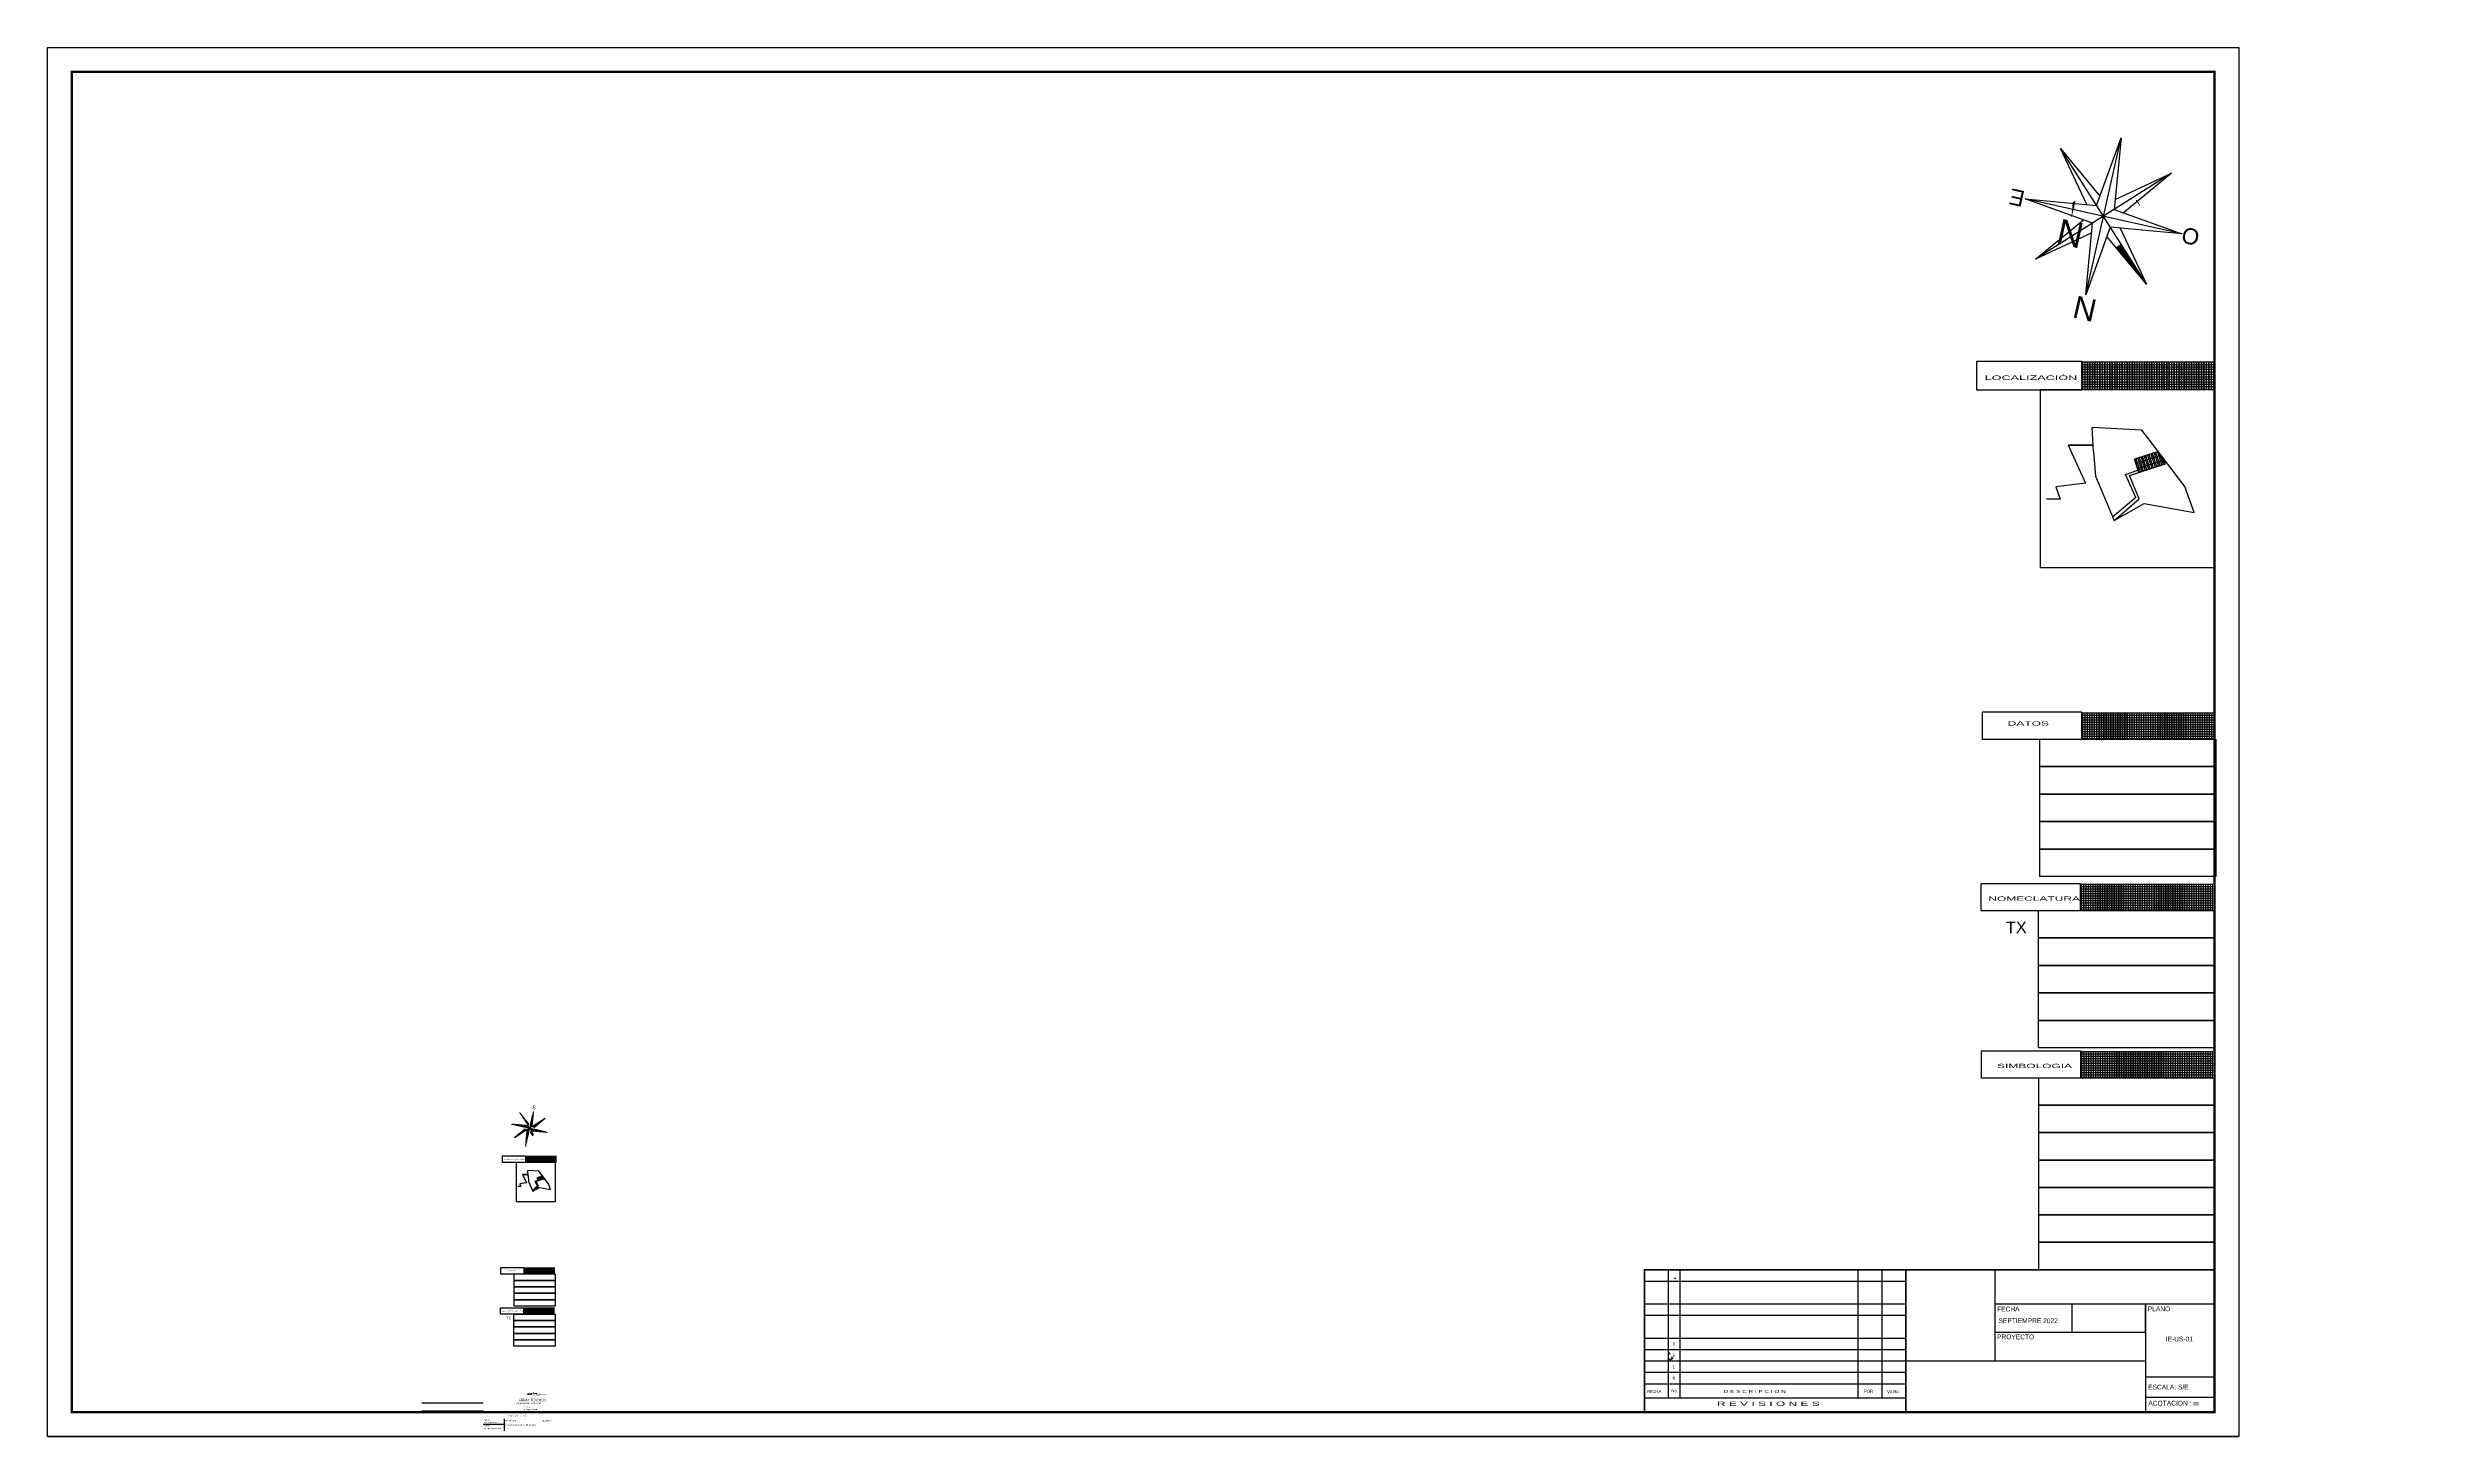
# Paper-space layout 'Presentación1' of a CAD drawing. Header units: millimetres. Extents: x 0 to 976, y 0 to 571.
import ezdxf
from ezdxf.enums import TextEntityAlignment as Align

# ---------------------------------------------------------------- set-up
doc = ezdxf.new("R2010")
doc.units = ezdxf.units.MM
doc.linetypes.add('HIDDEN', pattern=[9.525, 6.35, -3.175])
doc.layers.add('Cuadro', color=7, linetype='Continuous')
doc.layers.add('INSTALACION DE FUERZA', color=7, linetype='Continuous')
doc.styles.get("Standard").update_dxf_attribs({"font": 'arial.ttf'})
doc.styles.add('TEXTO GENERAL', font='swissc.ttf', dxfattribs={"width": 0.9, "height": 1})

# ---------------------------------------------------------------- blocks, each defined once
blk = doc.blocks.new('grupo licon')
at = {"linetype": 'Continuous', "lineweight": 13, "true_color": 0x00bd00}
blk.add_hatch(color=92, dxfattribs=at).paths.add_polyline_path([(1023, 1059), (1012, 1034), (1024, 1034), (1026, 1039), (1019, 1039), (1028, 1059)])
at = {"linetype": 'Continuous', "lineweight": 0, "true_color": 0xc2fffc}
for points in [[(1025, 1033), (1026, 1038), (1025, 1038), (1024, 1034), (1013, 1034), (1013, 1033)], [(1021, 1039), (1029, 1057), (1028, 1057), (1019, 1039)], [(1039, 1052), (1038, 1053), (1030, 1034), (1027, 1034), (1026, 1033), (1031, 1032)], [(1034, 1034), (1035, 1033), (1042, 1032), (1045, 1035), (1046, 1036), (1046, 1036), (1048, 1041), (1046, 1041), (1044, 1036), (1041, 1034)], [(1044, 1049), (1045, 1049), (1046, 1050), (1043, 1050), (1037, 1038), (1041, 1038), (1039, 1038)], [(1056, 1033), (1058, 1034), (1065, 1050), (1064, 1052), (1058, 1036), (1054, 1034), (1047, 1034), (1048, 1032)], [(1059, 1049), (1059, 1050), (1056, 1050), (1051, 1038), (1054, 1038), (1052, 1038), (1057, 1049)], [(1087, 1057), (1086, 1057), (1075, 1034), (1071, 1034), (1070, 1032), (1076, 1032)], [(1075, 1042), (1080, 1056), (1076, 1047), (1077, 1057), (1076, 1057)], [(1088, 1046), (1089, 1045), (1097, 1045), (1100, 1047), (1103, 1055), (1102, 1055), (1099, 1048), (1095, 1046)], [(1096, 1057), (1096, 1058), (1096, 1058), (1098, 1061), (1100, 1061), (1100, 1062), (1097, 1062), (1092, 1050), (1095, 1050), (1093, 1050)], [(1106, 1062), (1105, 1063), (1104, 1060), (1100, 1059), (1105, 1058)], [(1104, 1047), (1102, 1047), (1102, 1046), (1105, 1046), (1109, 1055), (1110, 1055), (1112, 1058), (1111, 1058), (1110, 1056), (1108, 1056)], [(1112, 1046), (1112, 1046), (1113, 1046), (1112, 1046), (1116, 1046), (1121, 1058), (1120, 1058), (1116, 1047), (1112, 1047), (1113, 1047), (1112, 1047), (1112, 1047), (1109, 1047), (1109, 1046)], [(1116, 1058), (1115, 1058), (1111, 1050), (1114, 1050), (1112, 1050)], [(1121, 1046), (1122, 1046), (1126, 1046), (1127, 1047), (1128, 1048), (1128, 1049), (1131, 1056), (1130, 1057), (1126, 1048), (1124, 1047), (1121, 1047), (1121, 1048), (1119, 1043), (1117, 1043), (1117, 1042), (1120, 1042)], [(1125, 1055), (1126, 1055), (1126, 1056), (1126, 1056), (1124, 1056), (1122, 1050), (1122, 1050), (1124, 1050), (1124, 1050), (1123, 1050)], [(1136, 1046), (1138, 1047), (1141, 1055), (1140, 1057), (1136, 1048), (1135, 1047), (1129, 1047), (1130, 1046)], [(1132, 1050), (1132, 1050), (1134, 1050), (1134, 1050), (1133, 1050), (1135, 1055), (1136, 1054), (1137, 1056), (1136, 1056), (1134, 1056), (1134, 1056)]]:
    blk.add_hatch(color=254, dxfattribs=at).paths.add_polyline_path(points)
at = {"linetype": 'Continuous', "lineweight": 0, "true_color": 0x00bd00}
for points in [[(1034, 1054), (1025, 1034), (1030, 1034), (1039, 1054)], [(1095, 1054), (1096, 1058), (1103, 1058), (1099, 1048), (1095, 1046), (1088, 1046), (1087, 1048), (1094, 1063), (1097, 1066), (1104, 1066), (1105, 1063), (1104, 1060), (1099, 1059), (1100, 1062), (1097, 1062), (1092, 1050), (1095, 1050), (1097, 1055)], [(1101, 1047), (1101, 1047), (1106, 1059), (1109, 1059), (1109, 1058), (1109, 1059), (1112, 1059), (1110, 1056), (1108, 1056), (1104, 1047)], [(1108, 1048), (1112, 1059), (1115, 1059), (1111, 1050), (1114, 1050), (1118, 1059), (1121, 1059), (1116, 1047), (1112, 1047), (1113, 1047), (1112, 1047), (1112, 1047), (1108, 1047)]]:
    blk.add_hatch(color=92, dxfattribs=at).paths.add_polyline_path(points)
h = blk.add_hatch(color=92, dxfattribs=at)
h.paths.add_polyline_path([(1037, 1038), (1043, 1050), (1046, 1050), (1044, 1047), (1049, 1047), (1051, 1052), (1050, 1054), (1042, 1054), (1039, 1052), (1032, 1036), (1034, 1034), (1041, 1034), (1044, 1036), (1047, 1043), (1042, 1042), (1041, 1038)])
edge = h.paths.add_edge_path()
edge.add_line((1030, 1034), (1039, 1054))
h = blk.add_hatch(color=92, dxfattribs=at)
h.paths.add_polyline_path([(1047, 1034), (1046, 1036), (1053, 1052), (1056, 1054), (1063, 1054), (1064, 1052), (1058, 1036), (1054, 1034)])
h.paths.add_polyline_path([(1054, 1038), (1051, 1038), (1056, 1050), (1059, 1050)], flags=16)
h.paths.add_polyline_path([(1058, 1034), (1063, 1034), (1070, 1051), (1069, 1034), (1075, 1034), (1086, 1059), (1081, 1059), (1075, 1042), (1076, 1059), (1069, 1059)])
at = {"linetype": 'Continuous', "lineweight": 0, "true_color": 0xef5006}
for points in [[(1161, 1040), (1087, 1038), (1084, 1038), (1160, 1041), (1182, 1057), (1183, 1056)], [(1160, 1038), (1173, 1047), (1158, 1027), (1159, 1026), (1160, 1027), (1161, 1027), (1183, 1043), (1176, 1029), (1177, 1028), (1196, 1041), (1251, 1043), (1251, 1044), (1195, 1045), (1181, 1032), (1180, 1031), (1180, 1031), (1196, 1044), (1250, 1044), (1250, 1044), (1196, 1042), (1178, 1029), (1185, 1045), (1161, 1028), (1161, 1028), (1159, 1027), (1177, 1050), (1161, 1039), (1087, 1038), (1084, 1038), (1084, 1037)], [(1190, 1050), (1189, 1051), (1164, 1031), (1183, 1056), (1183, 1056), (1162, 1029)], [(1251, 1044), (1251, 1043), (1259, 1044), (1259, 1044)]]:
    blk.add_hatch(color=20, dxfattribs=at).paths.add_polyline_path(points)
at = {"linetype": 'Continuous', "lineweight": 0, "true_color": 0x9effcf}
for points in [[(1089, 1033), (1090, 1033), (1090, 1032), (1091, 1032), (1092, 1033), (1091, 1034), (1089, 1034), (1088, 1033), (1087, 1031), (1089, 1030), (1089, 1029), (1088, 1029), (1088, 1030), (1088, 1030), (1087, 1030), (1086, 1028), (1087, 1028), (1089, 1028), (1090, 1029), (1091, 1031), (1089, 1032)], [(1097, 1031), (1097, 1031), (1097, 1028), (1098, 1028), (1101, 1032), (1100, 1032), (1098, 1030), (1099, 1032), (1096, 1032), (1094, 1028), (1095, 1028)], [(1102, 1032), (1101, 1032), (1099, 1028), (1101, 1028)], [(1103, 1034), (1102, 1034), (1101, 1033), (1103, 1033)], [(1106, 1032), (1106, 1032), (1103, 1032), (1102, 1032), (1101, 1029), (1101, 1028), (1104, 1028), (1105, 1029), (1105, 1030), (1105, 1030), (1104, 1030), (1103, 1029), (1103, 1029), (1104, 1031), (1104, 1031), (1104, 1031), (1105, 1031)], [(1108, 1032), (1107, 1032), (1105, 1028), (1106, 1028)], [(1108, 1034), (1107, 1034), (1107, 1033), (1108, 1033)], [(1123, 1034), (1121, 1034), (1119, 1028), (1120, 1028)], [(1130, 1034), (1129, 1034), (1126, 1028), (1128, 1028)], [(1133, 1032), (1133, 1032), (1130, 1032), (1128, 1028), (1128, 1028), (1129, 1028), (1130, 1028), (1131, 1031), (1132, 1031), (1130, 1028), (1130, 1028), (1131, 1028)], [(1139, 1032), (1139, 1032), (1138, 1032), (1137, 1032), (1136, 1029), (1136, 1028), (1139, 1028), (1141, 1032), (1141, 1032), (1140, 1032), (1139, 1032), (1138, 1029), (1137, 1029)], [(1142, 1031), (1143, 1031), (1143, 1031), (1143, 1031), (1144, 1031), (1144, 1032), (1144, 1032), (1142, 1032), (1141, 1032), (1140, 1030), (1142, 1030), (1142, 1029), (1142, 1029), (1141, 1029), (1141, 1030), (1140, 1029), (1140, 1029), (1140, 1028), (1142, 1028), (1144, 1030), (1142, 1031)], [(1147, 1032), (1146, 1032), (1147, 1033), (1146, 1033), (1145, 1032), (1145, 1032), (1144, 1031), (1145, 1031), (1144, 1028), (1144, 1028), (1145, 1028), (1146, 1029), (1145, 1029), (1146, 1031), (1147, 1031)], [(1151, 1032), (1147, 1032), (1145, 1028), (1147, 1028), (1148, 1031), (1149, 1031), (1148, 1028), (1149, 1028)], [(1152, 1034), (1150, 1034), (1150, 1033), (1151, 1033)]]:
    blk.add_hatch(color=111, dxfattribs=at).paths.add_polyline_path(points)
at = {"linetype": 'Continuous', "lineweight": 0, "true_color": 0xffff00}
blk.add_hatch(color=2, dxfattribs=at).paths.add_polyline_path([(1196, 1042), (1250, 1044), (1250, 1044), (1196, 1044), (1180, 1031), (1180, 1031), (1181, 1032), (1190, 1050), (1162, 1029), (1183, 1056), (1161, 1040), (1087, 1038), (1161, 1039), (1177, 1050), (1159, 1027), (1161, 1028), (1161, 1028), (1185, 1045), (1178, 1029)])
at = {"linetype": 'Continuous', "lineweight": 0, "true_color": 0x9effcf}
h = blk.add_hatch(color=111, dxfattribs=at)
h.paths.add_polyline_path([(1090, 1028), (1091, 1028), (1093, 1028), (1094, 1029), (1094, 1030), (1092, 1029), (1092, 1029), (1092, 1029), (1092, 1030), (1094, 1030), (1095, 1032), (1095, 1032), (1092, 1032), (1091, 1032)])
h.paths.add_polyline_path([(1092, 1031), (1093, 1031), (1093, 1031), (1093, 1031)], flags=16)
h = blk.add_hatch(color=111, dxfattribs=at)
h.paths.add_polyline_path([(1111, 1032), (1111, 1032), (1109, 1032), (1108, 1032), (1107, 1029), (1107, 1028), (1109, 1028), (1110, 1028)])
h.paths.add_polyline_path([(1110, 1031), (1109, 1029), (1108, 1029), (1109, 1031)], flags=16)
h = blk.add_hatch(color=111, dxfattribs=at)
h.paths.add_polyline_path([(1118, 1032), (1117, 1032), (1115, 1032), (1114, 1032), (1114, 1031), (1115, 1031), (1115, 1031), (1115, 1031), (1116, 1031), (1116, 1031), (1116, 1031), (1114, 1031), (1113, 1030), (1113, 1029), (1113, 1028), (1116, 1028)])
h.paths.add_polyline_path([(1115, 1030), (1115, 1030), (1115, 1029), (1114, 1029), (1114, 1029), (1114, 1030)], flags=16)
at = {"linetype": 'Continuous', "lineweight": 0, "true_color": 0x00bd00}
h = blk.add_hatch(color=92, dxfattribs=at)
h.paths.add_polyline_path([(1122, 1050), (1122, 1050), (1124, 1056), (1126, 1056), (1126, 1056), (1124, 1050), (1124, 1050)], flags=16)
h.paths.add_polyline_path([(1119, 1043), (1121, 1048), (1121, 1047), (1124, 1047), (1126, 1048), (1130, 1057), (1129, 1059), (1126, 1059), (1126, 1058), (1125, 1059), (1122, 1059), (1115, 1043)])
at = {"linetype": 'Continuous', "lineweight": 0, "true_color": 0x9effcf}
h = blk.add_hatch(color=111, dxfattribs=at)
h.paths.add_polyline_path([(1125, 1032), (1123, 1032), (1122, 1032), (1122, 1031), (1123, 1031), (1123, 1031), (1123, 1031), (1124, 1031), (1124, 1031), (1123, 1031), (1122, 1031), (1121, 1030), (1120, 1029), (1121, 1028), (1124, 1028), (1125, 1032)])
h.paths.add_polyline_path([(1123, 1030), (1123, 1030), (1123, 1029), (1122, 1029), (1122, 1029), (1122, 1030)], flags=16)
at = {"linetype": 'Continuous', "lineweight": 0, "true_color": 0x00bd00}
h = blk.add_hatch(color=92, dxfattribs=at)
h.paths.add_polyline_path([(1134, 1050), (1134, 1050), (1137, 1056), (1136, 1056), (1134, 1056), (1134, 1056), (1132, 1050), (1132, 1050)], flags=16)
h.paths.add_polyline_path([(1129, 1047), (1135, 1047), (1136, 1048), (1141, 1057), (1140, 1059), (1134, 1058), (1132, 1057), (1128, 1049)])
at = {"linetype": 'Continuous', "lineweight": 0, "true_color": 0x9effcf}
h = blk.add_hatch(color=111, dxfattribs=at)
h.paths.add_polyline_path([(1138, 1034), (1137, 1034), (1136, 1032), (1134, 1032), (1134, 1032), (1132, 1029), (1132, 1028), (1134, 1028), (1134, 1028), (1134, 1028), (1134, 1028), (1135, 1028)])
h.paths.add_polyline_path([(1135, 1031), (1134, 1029), (1134, 1029), (1134, 1029), (1135, 1031)], flags=16)
h = blk.add_hatch(color=111, dxfattribs=at)
h.paths.add_polyline_path([(1154, 1032), (1154, 1032), (1152, 1032), (1151, 1032), (1151, 1031), (1152, 1031), (1152, 1031), (1152, 1031), (1153, 1031), (1153, 1031), (1153, 1031), (1151, 1031), (1150, 1030), (1150, 1029), (1150, 1028), (1153, 1028)])
h.paths.add_polyline_path([(1152, 1030), (1152, 1029), (1151, 1029), (1151, 1029), (1151, 1030), (1152, 1030)], flags=16)
at = {"linetype": 'Continuous', "lineweight": 0}
for p, q in [((1128, 1049), (1132, 1057)), ((1141, 1057), (1136, 1048))]:
    blk.add_line(p, q, dxfattribs=at)

psp = doc.layouts.new('Presentación1')

# ---------------------------------------------------------------- hatches: boundary and pattern name
at = {"layer": 'INSTALACION DE FUERZA', "linetype": 'HIDDEN', "ltscale": 0.25, "transparency": 33554684}
h = psp.add_hatch(dxfattribs=at)
h.set_pattern_fill('TRANS', scale=4.068851)
h.set_pattern_definition([(0, (-48.4051, 250.3771), (0, 1.0172128), []), (0, (-48.4051, 250.8857), (0, 1.0172128), [0.5086064, -0.5086064])])
h.paths.add_polyline_path([(890, 430.02), (890, 441.95), (835.36, 441.95), (835.36, 430.02)])
h = psp.add_hatch(dxfattribs=at)
h.set_pattern_fill('TRANS', scale=3.854963)
h.set_pattern_definition([(0, (-1.8647, 116.2579), (0, 0.9637407), []), (0, (-1.8647, 116.7397), (0, 0.9637407), [0.4818703, -0.4818703])])
h.paths.add_polyline_path([(889.9, 286.46), (889.9, 297.76), (835.44, 297.76), (835.44, 286.46)])
h = psp.add_hatch(dxfattribs=at)
h.set_pattern_fill('TRANS', scale=3.854963)
h.set_pattern_definition([(0, (-2.4084, 45.8164), (0, 0.9637407), []), (0, (-2.4084, 46.2982), (0, 0.9637407), [0.4818703, -0.4818703])])
h.paths.add_polyline_path([(889.36, 216.01), (889.36, 227.32), (834.9, 227.32), (834.9, 216.01)])
h = psp.add_hatch(dxfattribs=at)
h.set_pattern_fill('TRANS', scale=3.846374)
h.set_pattern_definition([(0, (-0.4202, -22.5425), (0, 0.9615936), []), (0, (-0.4202, -22.0617), (0, 0.9615936), [0.4807968, -0.4807968])])
h.paths.add_polyline_path([(889.36, 147.28), (889.36, 158.55), (835.02, 158.55), (835.02, 147.28)])
h = psp.add_hatch(dxfattribs=at)
h.set_pattern_fill('TRANS', scale=0.901756)
h.set_pattern_definition([(0, (0.4649, 72.84782), (0, 0.22543891), []), (0, (0.4649, 72.96054), (0, 0.22543891), [0.11271946, -0.11271946])])
h.paths.add_polyline_path([(209.07, 112.66), (209.07, 115.3), (196.33, 115.3), (196.33, 112.66)])
h = psp.add_hatch(dxfattribs=at)
h.set_pattern_fill('TRANS', scale=0.901756)
h.set_pattern_definition([(0, (-0.19894, 26.9283), (0, 0.22543891), []), (0, (-0.19894, 27.04102), (0, 0.22543891), [0.11271946, -0.11271946])])
h.paths.add_polyline_path([(208.4, 66.74), (208.4, 69.38), (195.66, 69.38), (195.66, 66.74)])
h = psp.add_hatch(dxfattribs=at)
h.set_pattern_fill('TRANS', scale=0.901756)
h.set_pattern_definition([(0, (-0.3261, 10.45057), (0, 0.22543891), []), (0, (-0.3261, 10.56329), (0, 0.22543891), [0.11271946, -0.11271946])])
h.paths.add_polyline_path([(208.28, 50.26), (208.28, 52.91), (195.54, 52.91), (195.54, 50.26)])

# ---------------------------------------------------------------- linework, layer by layer
for p, q in [((862.09, 473.55), (826.75, 529.35)), ((837.56, 506.28), (826.75, 529.35)), ((826.75, 529.35), (842.98, 509.71)), ((837.19, 469.23), (851.65, 533.67)), ((841.6, 505.89), (851.65, 533.67)), ((851.65, 533.67), (848.86, 504.27)), ((872.31, 519.12), (816.52, 483.78)), ((849.24, 508.31), (872.31, 519.12)), ((872.31, 519.12), (852.68, 502.89)), ((876.64, 494.22), (812.2, 508.68)), ((812.2, 508.68), (841.6, 505.89)), ((839.97, 498.64), (812.2, 508.68)), ((858.07, 508), (857.79, 507.82)), ((858.27, 507.68), (858.03, 507.53)), ((816.52, 483.78), (836.16, 500.02)), ((831.38, 501.34), (831.32, 501.3)), ((831.5, 501.86), (831.37, 501.78)), ((831.61, 502.38), (831.41, 502.25)), ((831.73, 502.9), (831.46, 502.72)), ((831.85, 503.42), (831.5, 503.2)), ((831.96, 503.94), (831.55, 503.67)), ((832.08, 504.46), (831.59, 504.15)), ((832.2, 504.98), (831.64, 504.62)), ((832.31, 505.49), (831.68, 505.09)), ((832.43, 506.01), (831.73, 505.57)), ((832.55, 506.53), (831.77, 506.04)), ((832.66, 507.05), (831.82, 506.52)), ((832.78, 507.57), (831.86, 506.99)), ((837.19, 469.23), (839.97, 498.64)), ((848.86, 504.27), (876.64, 494.22)), ((858.47, 507.36), (858.28, 507.24)), ((858.68, 507.04), (858.52, 506.94)), ((858.88, 506.72), (858.76, 506.65)), ((859.08, 506.41), (859, 506.36)), ((859.28, 506.09), (859.24, 506.07)), ((839.59, 494.6), (816.52, 483.78)), ((847.23, 497.01), (837.19, 469.23)), ((862.09, 473.55), (845.85, 493.19)), ((876.64, 494.22), (847.23, 497.01)), ((851.78, 489.83), (849.71, 488.52)), ((851.96, 489.54), (849.93, 488.26)), ((852.14, 489.26), (850.14, 488)), ((852.31, 488.98), (850.36, 487.74)), ((852.49, 488.7), (850.57, 487.48)), ((852.67, 488.42), (850.78, 487.23)), ((852.85, 488.14), (851, 486.97)), ((851.27, 496.62), (862.09, 473.55)), ((853.03, 487.86), (851.21, 486.71)), ((853.2, 487.58), (851.42, 486.45)), ((853.38, 487.3), (851.64, 486.19)), ((853.56, 487.02), (851.85, 485.93)), ((853.74, 486.73), (852.07, 485.67)), ((853.92, 486.45), (852.28, 485.42)), ((854.09, 486.17), (852.49, 485.16)), ((854.27, 485.89), (852.71, 484.9)), ((854.45, 485.61), (852.92, 484.64)), ((854.63, 485.33), (853.13, 484.38)), ((854.81, 485.05), (853.35, 484.12)), ((854.98, 484.77), (853.56, 483.87)), ((855.16, 484.49), (853.77, 483.61)), ((855.34, 484.2), (853.99, 483.35)), ((855.52, 483.92), (854.2, 483.09)), ((855.7, 483.64), (854.42, 482.83)), ((855.87, 483.36), (854.63, 482.57)), ((856.05, 483.08), (854.84, 482.31)), ((856.23, 482.8), (855.06, 482.06)), ((856.41, 482.52), (855.27, 481.8)), ((856.59, 482.24), (855.48, 481.54)), ((856.76, 481.96), (855.7, 481.28)), ((856.94, 481.68), (855.91, 481.02)), ((857.12, 481.39), (856.13, 480.76)), ((857.3, 481.11), (856.34, 480.51)), ((857.48, 480.83), (856.55, 480.25)), ((857.65, 480.55), (856.77, 479.99)), ((857.83, 480.27), (856.98, 479.73)), ((858.01, 479.99), (857.19, 479.47)), ((858.19, 479.71), (857.41, 479.21)), ((858.37, 479.43), (857.62, 478.95)), ((858.54, 479.15), (857.84, 478.7)), ((858.72, 478.86), (858.05, 478.44)), ((858.9, 478.58), (858.26, 478.18)), ((859.08, 478.3), (858.48, 477.92)), ((859.26, 478.02), (858.69, 477.66)), ((859.44, 477.74), (858.9, 477.4)), ((859.61, 477.46), (859.12, 477.15)), ((859.79, 477.18), (859.33, 476.89)), ((859.97, 476.9), (859.54, 476.63)), ((860.15, 476.62), (859.76, 476.37)), ((860.33, 476.34), (859.97, 476.11)), ((860.5, 476.05), (860.19, 475.85)), ((860.68, 475.77), (860.4, 475.59)), ((860.86, 475.49), (860.61, 475.34)), ((861.04, 475.21), (860.83, 475.08)), ((861.22, 474.93), (861.04, 474.82)), ((861.39, 474.65), (861.25, 474.56)), ((861.57, 474.37), (861.47, 474.3)), ((861.75, 474.09), (861.68, 474.04)), ((861.93, 473.81), (861.9, 473.79)), ((190.48, 128.31), (190.47, 128.3)), ((190.61, 128.3), (190.58, 128.28)), ((190.74, 128.28), (190.69, 128.25)), ((190.86, 128.27), (190.8, 128.23)), ((190.99, 128.26), (190.9, 128.21)), ((191.12, 128.25), (191.01, 128.18)), ((191.24, 128.24), (191.12, 128.16)), ((191.37, 128.22), (191.23, 128.13)), ((191.5, 128.21), (191.33, 128.11)), ((191.62, 128.2), (191.44, 128.08)), ((191.75, 128.19), (191.55, 128.06)), ((191.88, 128.18), (191.66, 128.04)), ((192, 128.16), (191.76, 128.01)), ((192.13, 128.15), (191.87, 127.99)), ((192.26, 128.14), (191.98, 127.96)), ((192.38, 128.13), (192.09, 127.94)), ((192.51, 128.12), (192.19, 127.92)), ((192.64, 128.1), (192.3, 127.89)), ((192.77, 128.09), (192.41, 127.87)), ((192.89, 128.08), (192.52, 127.84)), ((193.02, 128.07), (192.63, 127.82)), ((193.15, 128.06), (192.73, 127.79)), ((193.27, 128.04), (192.84, 127.77)), ((193.4, 128.03), (192.95, 127.75)), ((193.53, 128.02), (193.06, 127.72)), ((193.65, 128.01), (193.16, 127.7)), ((193.78, 128), (193.27, 127.67)), ((193.91, 127.98), (193.38, 127.65)), ((194.03, 127.97), (193.49, 127.63)), ((194.16, 127.96), (193.59, 127.6)), ((194.29, 127.95), (193.7, 127.58)), ((194.41, 127.94), (193.81, 127.55)), ((193.86, 133.12), (193.85, 133.12)), ((193.91, 133.06), (193.89, 133.05)), ((194.54, 127.92), (193.92, 127.53)), ((193.96, 133), (193.93, 132.99)), ((194.01, 132.94), (193.98, 132.92)), ((194.06, 132.88), (194.02, 132.86)), ((194.67, 127.91), (194.02, 127.5)), ((194.11, 132.82), (194.06, 132.79)), ((194.16, 132.76), (194.1, 132.72)), ((194.79, 127.9), (194.13, 127.48)), ((194.21, 132.7), (194.14, 132.66)), ((194.26, 132.64), (194.18, 132.59)), ((194.31, 132.58), (194.23, 132.53)), ((194.92, 127.89), (194.24, 127.46)), ((194.36, 132.52), (194.27, 132.46)), ((194.41, 132.46), (194.31, 132.39)), ((194.46, 132.4), (194.35, 132.33)), ((195.05, 127.88), (194.35, 127.43)), ((194.51, 132.33), (194.39, 132.26)), ((194.56, 132.27), (194.44, 132.2)), ((195.17, 127.86), (194.45, 127.41)), ((194.61, 132.21), (194.48, 132.13)), ((194.66, 132.15), (194.52, 132.06)), ((194.71, 132.09), (194.56, 132)), ((195.3, 127.85), (194.56, 127.38)), ((194.76, 132.03), (194.6, 131.93)), ((194.81, 131.97), (194.64, 131.87)), ((195.43, 127.84), (194.67, 127.36)), ((194.86, 131.91), (194.69, 131.8)), ((194.91, 131.85), (194.73, 131.74)), ((194.96, 131.79), (194.77, 131.67)), ((195.55, 127.83), (194.78, 127.34)), ((195.01, 131.73), (194.81, 131.6)), ((195.06, 131.67), (194.85, 131.54)), ((195.11, 131.61), (194.89, 131.47)), ((195.68, 127.82), (194.89, 127.31)), ((195.16, 131.55), (194.94, 131.41)), ((195.21, 131.49), (194.98, 131.34)), ((195.81, 127.8), (194.99, 127.29)), ((195.26, 131.43), (195.02, 131.27)), ((195.31, 131.37), (195.06, 131.21)), ((195.36, 131.3), (195.1, 131.14)), ((195.93, 127.79), (195.1, 127.26)), ((195.41, 131.24), (195.14, 131.08)), ((195.46, 131.18), (195.19, 131.01)), ((196.06, 127.78), (195.21, 127.24)), ((195.51, 131.12), (195.23, 130.94)), ((195.56, 131.06), (195.27, 130.88)), ((195.61, 131), (195.31, 130.81)), ((196.19, 127.77), (195.32, 127.21)), ((195.66, 130.94), (195.35, 130.75)), ((195.71, 130.88), (195.4, 130.68)), ((196.32, 127.76), (195.42, 127.19)), ((195.76, 130.82), (195.44, 130.62)), ((195.81, 130.76), (195.48, 130.55)), ((195.86, 130.7), (195.52, 130.48)), ((196.44, 127.74), (195.53, 127.17)), ((195.91, 130.64), (195.56, 130.42)), ((195.96, 130.58), (195.6, 130.35)), ((196.57, 127.73), (195.64, 127.14)), ((196.01, 130.52), (195.65, 130.29)), ((196.06, 130.46), (195.69, 130.22)), ((196.11, 130.4), (195.73, 130.15)), ((196.7, 127.72), (195.75, 127.12)), ((196.16, 130.33), (195.77, 130.09)), ((196.21, 130.27), (195.81, 130.02)), ((196.26, 130.21), (195.85, 129.96)), ((196.82, 127.71), (195.85, 127.09)), ((196.31, 130.15), (195.9, 129.89)), ((196.36, 130.09), (195.94, 129.82)), ((196.95, 127.7), (195.96, 127.07)), ((196.41, 130.03), (195.98, 129.76)), ((196.46, 129.97), (196.02, 129.69)), ((196.51, 129.91), (196.06, 129.63)), ((197.08, 127.68), (196.07, 127.05)), ((196.56, 129.85), (196.1, 129.56)), ((196.61, 129.79), (196.15, 129.49)), ((197.2, 127.67), (196.18, 127.02)), ((196.66, 129.73), (196.19, 129.43)), ((196.71, 129.67), (196.23, 129.36)), ((196.76, 129.61), (196.27, 129.3)), ((197.31, 127.65), (196.28, 127)), ((196.81, 129.55), (196.31, 129.23)), ((196.86, 129.49), (196.36, 129.17)), ((197.36, 127.58), (196.39, 126.97)), ((196.91, 129.43), (196.4, 129.1)), ((196.96, 129.37), (196.44, 129.03)), ((197.01, 129.3), (196.48, 128.97)), ((197.4, 127.52), (196.5, 126.95)), ((197.06, 129.24), (196.52, 128.9)), ((197.11, 129.18), (196.56, 128.84)), ((197.16, 129.12), (196.61, 128.77)), ((197.44, 127.45), (196.61, 126.92)), ((197.21, 129.06), (196.65, 128.7)), ((197.26, 129), (196.69, 128.64)), ((197.48, 127.39), (196.72, 126.9)), ((197.31, 128.94), (196.73, 128.57)), ((197.36, 128.88), (196.77, 128.51)), ((197.41, 128.82), (196.81, 128.44)), ((197.52, 127.32), (196.82, 126.88)), ((197.46, 128.76), (196.86, 128.37)), ((197.51, 128.7), (196.9, 128.31)), ((197.57, 127.25), (196.93, 126.85)), ((197.56, 128.64), (196.94, 128.24)), ((197.61, 128.58), (196.98, 128.18)), ((197.6, 128.48), (197.02, 128.11)), ((197.61, 127.19), (197.04, 126.83)), ((197.56, 128.36), (197.06, 128.05)), ((197.52, 128.24), (197.11, 127.98)), ((197.47, 128.12), (197.15, 127.91)), ((197.65, 127.12), (197.15, 126.8)), ((197.43, 128), (197.19, 127.85)), ((197.39, 127.88), (197.23, 127.78)), ((197.69, 127.06), (197.25, 126.78)), ((197.34, 127.76), (197.27, 127.72)), ((197.73, 126.99), (197.36, 126.76)), ((197.77, 126.93), (197.47, 126.73)), ((199.02, 127.34), (197.98, 126.69)), ((199.02, 127.44), (198.01, 126.8)), ((199.03, 127.54), (198.03, 126.9)), ((199.04, 127.64), (198.06, 127.01)), ((199.05, 127.73), (198.08, 127.12)), ((199.06, 127.83), (198.1, 127.23)), ((199.07, 127.93), (198.13, 127.33)), ((199.08, 128.03), (198.15, 127.44)), ((199.09, 128.13), (198.18, 127.55)), ((199.1, 128.23), (198.2, 127.66)), ((199.11, 128.32), (198.22, 127.76)), ((199.12, 128.42), (198.25, 127.87)), ((199.13, 128.52), (198.27, 127.98)), ((199.14, 128.62), (198.3, 128.09)), ((199.15, 128.72), (198.32, 128.2)), ((199.16, 128.82), (198.35, 128.3)), ((199.16, 128.91), (198.37, 128.41)), ((199.17, 129.01), (198.39, 128.52)), ((199.18, 129.11), (198.42, 128.63)), ((199.19, 129.21), (198.44, 128.73)), ((199.2, 129.31), (198.47, 128.84)), ((199.21, 129.4), (198.49, 128.95)), ((199.22, 129.5), (198.51, 129.06)), ((199.23, 129.6), (198.54, 129.16)), ((199.24, 129.7), (198.56, 129.27)), ((199.25, 129.8), (198.59, 129.38)), ((199.26, 129.9), (198.61, 129.49)), ((199.27, 129.99), (198.64, 129.59)), ((199.28, 130.09), (198.66, 129.7)), ((199.29, 130.19), (198.68, 129.81)), ((199.29, 130.29), (198.71, 129.92)), ((199.3, 130.39), (198.73, 130.02)), ((199.31, 130.49), (198.76, 130.13)), ((199.32, 130.58), (198.78, 130.24)), ((199.33, 130.68), (198.8, 130.35)), ((199.34, 130.78), (198.83, 130.46)), ((199.35, 130.88), (198.85, 130.56)), ((199.36, 130.98), (198.88, 130.67)), ((199.37, 131.07), (198.9, 130.78)), ((199.38, 131.17), (198.93, 130.89)), ((199.39, 131.27), (198.95, 130.99)), ((199.4, 131.37), (198.97, 131.1)), ((199.41, 131.47), (199, 131.21)), ((199.42, 131.57), (199.02, 131.32)), ((204.34, 130.62), (199.04, 127.27)), ((199.43, 131.66), (199.05, 131.42)), ((199.43, 131.76), (199.07, 131.53)), ((199.44, 131.86), (199.09, 131.64)), ((199.45, 131.96), (199.12, 131.75)), ((199.46, 132.06), (199.14, 131.85)), ((203.86, 130.22), (199.14, 127.23)), ((199.47, 132.16), (199.17, 131.96)), ((199.48, 132.25), (199.19, 132.07)), ((199.49, 132.35), (199.22, 132.18)), ((203.38, 129.83), (199.23, 127.2)), ((199.5, 132.45), (199.24, 132.28)), ((199.51, 132.55), (199.26, 132.39)), ((199.52, 132.65), (199.29, 132.5)), ((199.53, 132.74), (199.31, 132.61)), ((202.9, 129.44), (199.32, 127.17)), ((199.54, 132.84), (199.34, 132.72)), ((199.55, 132.94), (199.36, 132.82)), ((199.56, 133.04), (199.38, 132.93)), ((199.56, 133.14), (199.41, 133.04)), ((202.43, 129.04), (199.41, 127.13)), ((199.57, 133.24), (199.43, 133.15)), ((199.58, 133.33), (199.46, 133.25)), ((201.95, 128.65), (199.51, 127.1)), ((201.47, 128.25), (199.6, 127.07)), ((200.99, 127.86), (199.69, 127.03)), ((200.52, 127.46), (199.79, 127)), ((200.04, 127.07), (199.88, 126.97)), ((196.87, 125.98), (191.73, 122.73)), ((196.77, 126.01), (192.21, 123.12)), ((196.68, 126.05), (192.69, 123.52)), ((196.59, 126.08), (193.16, 123.91)), ((196.5, 126.12), (193.64, 124.31)), ((196.4, 126.15), (194.12, 124.7)), ((196.31, 126.18), (194.6, 125.1)), ((196.22, 126.22), (195.07, 125.49)), ((196.12, 126.25), (195.55, 125.89)), ((196.03, 126.28), (196.03, 126.28)), ((196.29, 119.15), (196.28, 119.15)), ((196.32, 119.26), (196.29, 119.24)), ((196.34, 119.37), (196.3, 119.34)), ((196.36, 119.48), (196.31, 119.44)), ((196.39, 119.58), (196.32, 119.54)), ((196.41, 119.69), (196.33, 119.64)), ((196.44, 119.8), (196.34, 119.74)), ((196.49, 120.02), (196.35, 119.93)), ((196.46, 119.91), (196.35, 119.83)), ((196.51, 120.12), (196.36, 120.03)), ((196.53, 120.23), (196.37, 120.13)), ((196.56, 120.34), (196.38, 120.23)), ((196.58, 120.45), (196.39, 120.33)), ((196.61, 120.55), (196.4, 120.42)), ((196.63, 120.66), (196.41, 120.52)), ((196.65, 120.77), (196.42, 120.62)), ((196.68, 120.88), (196.43, 120.72)), ((196.7, 120.98), (196.44, 120.82)), ((196.73, 121.09), (196.45, 120.91)), ((196.75, 121.2), (196.46, 121.01)), ((196.78, 121.31), (196.47, 121.11)), ((196.82, 121.52), (196.48, 121.31)), ((196.8, 121.41), (196.48, 121.21)), ((196.85, 121.63), (196.49, 121.41)), ((196.87, 121.74), (196.5, 121.5)), ((196.9, 121.85), (196.51, 121.6)), ((196.92, 121.95), (196.52, 121.7)), ((196.94, 122.06), (196.53, 121.8)), ((196.97, 122.17), (196.54, 121.9)), ((196.99, 122.28), (196.55, 122)), ((197.02, 122.38), (196.56, 122.09)), ((197.04, 122.49), (196.57, 122.19)), ((197.07, 122.6), (196.58, 122.29)), ((197.09, 122.71), (196.59, 122.39)), ((197.11, 122.81), (196.6, 122.49)), ((197.14, 122.92), (196.61, 122.58)), ((197.19, 123.14), (196.62, 122.78)), ((197.16, 123.03), (196.62, 122.68)), ((197.21, 123.24), (196.63, 122.88)), ((197.23, 123.35), (196.64, 122.98)), ((197.26, 123.46), (196.65, 123.08)), ((197.28, 123.57), (196.66, 123.17)), ((197.31, 123.67), (196.67, 123.27)), ((197.33, 123.78), (196.68, 123.37)), ((197.36, 123.89), (196.69, 123.47)), ((197.38, 124), (196.7, 123.57)), ((197.4, 124.11), (196.71, 123.66)), ((197.43, 124.21), (196.72, 123.76)), ((197.45, 124.32), (196.73, 123.86)), ((197.48, 124.43), (196.74, 123.96)), ((197.52, 124.64), (196.75, 124.16)), ((197.5, 124.54), (196.75, 124.06)), ((197.55, 124.75), (196.76, 124.25)), ((197.57, 124.86), (196.77, 124.35)), ((197.6, 124.97), (196.78, 124.45)), ((197.62, 125.07), (196.79, 124.55)), ((197.64, 125.18), (196.8, 124.65)), ((197.67, 125.29), (196.81, 124.75)), ((197.69, 125.4), (196.82, 124.84)), ((197.72, 125.5), (196.83, 124.94)), ((197.74, 125.61), (196.84, 125.04)), ((197.77, 125.72), (196.85, 125.14)), ((197.79, 125.83), (196.86, 125.24)), ((197.81, 125.93), (196.87, 125.33)), ((197.84, 126.04), (196.88, 125.43)), ((197.89, 126.26), (196.89, 125.63)), ((197.86, 126.15), (196.89, 125.53)), ((197.91, 126.37), (196.9, 125.73)), ((197.93, 126.47), (196.91, 125.83)), ((197.96, 126.58), (196.92, 125.92)), ((197.82, 126.86), (197.58, 126.71)), ((197.86, 126.79), (197.68, 126.68)), ((197.9, 126.73), (197.79, 126.66)), ((197.94, 126.66), (197.9, 126.63)), ((198.01, 126.61), (197.98, 126.6)), ((198.11, 126.59), (198.02, 126.53)), ((198.22, 126.56), (198.07, 126.46)), ((198.33, 126.54), (198.11, 126.4)), ((198.44, 126.51), (198.15, 126.33)), ((198.54, 126.49), (198.19, 126.27)), ((198.65, 126.47), (198.23, 126.2)), ((198.76, 126.44), (198.27, 126.13)), ((198.94, 125.08), (198.31, 124.68)), ((198.87, 126.42), (198.32, 126.07)), ((198.9, 125.15), (198.34, 124.79)), ((198.98, 126.39), (198.36, 126)), ((198.98, 125.01), (198.36, 124.62)), ((198.86, 125.21), (198.39, 124.91)), ((199.08, 126.37), (198.4, 125.94)), ((199.03, 124.95), (198.41, 124.56)), ((198.82, 125.28), (198.43, 125.03)), ((199.19, 126.35), (198.44, 125.87)), ((199.07, 124.88), (198.46, 124.5)), ((198.78, 125.34), (198.47, 125.15)), ((199.3, 126.32), (198.48, 125.81)), ((199.11, 124.82), (198.51, 124.44)), ((198.73, 125.41), (198.52, 125.27)), ((199.41, 126.3), (198.53, 125.74)), ((198.69, 125.48), (198.56, 125.39)), ((199.15, 124.75), (198.56, 124.38)), ((199.51, 126.27), (198.57, 125.67)), ((198.65, 125.54), (198.6, 125.51)), ((199.62, 126.25), (198.61, 125.61)), ((199.19, 124.68), (198.61, 124.31)), ((199.23, 124.62), (198.66, 124.25)), ((199.73, 126.22), (198.7, 125.57)), ((199.28, 124.55), (198.71, 124.19)), ((199.32, 124.49), (198.76, 124.13)), ((199.36, 124.42), (198.81, 124.07)), ((199.84, 126.2), (198.82, 125.56)), ((199.4, 124.36), (198.86, 124.01)), ((199.44, 124.29), (198.91, 123.95)), ((199.94, 126.18), (198.95, 125.55)), ((199.49, 124.22), (198.96, 123.89)), ((199.53, 124.16), (199.01, 123.83)), ((199.57, 124.09), (199.06, 123.77)), ((200.05, 126.15), (199.08, 125.54)), ((199.61, 124.03), (199.11, 123.71)), ((199.65, 123.96), (199.16, 123.65)), ((200.16, 126.13), (199.2, 125.52)), ((200.27, 126.1), (199.33, 125.51)), ((200.37, 126.08), (199.46, 125.5)), ((200.48, 126.06), (199.58, 125.49)), ((200.59, 126.03), (199.71, 125.48)), ((200.7, 126.01), (199.84, 125.46)), ((200.8, 125.98), (199.97, 125.45)), ((200.91, 125.96), (200.09, 125.44)), ((201.02, 125.93), (200.22, 125.43)), ((201.13, 125.91), (200.35, 125.41)), ((201.24, 125.89), (200.47, 125.4)), ((201.34, 125.86), (200.6, 125.39)), ((201.45, 125.84), (200.73, 125.38)), ((201.56, 125.81), (200.85, 125.37)), ((201.67, 125.79), (200.98, 125.35)), ((201.77, 125.77), (201.11, 125.34)), ((201.88, 125.74), (201.23, 125.33)), ((201.99, 125.72), (201.36, 125.32)), ((202.1, 125.69), (201.49, 125.31)), ((202.2, 125.67), (201.61, 125.29)), ((202.31, 125.64), (201.74, 125.28)), ((202.42, 125.62), (201.87, 125.27)), ((202.53, 125.6), (201.99, 125.26)), ((202.63, 125.57), (202.12, 125.25)), ((202.74, 125.55), (202.25, 125.23)), ((202.85, 125.52), (202.37, 125.22)), ((202.96, 125.5), (202.5, 125.21)), ((203.07, 125.48), (202.63, 125.2)), ((203.17, 125.45), (202.75, 125.19)), ((203.28, 125.43), (202.88, 125.17)), ((203.39, 125.4), (203.01, 125.16)), ((203.5, 125.38), (203.13, 125.15)), ((203.6, 125.35), (203.26, 125.14)), ((203.71, 125.33), (203.39, 125.13)), ((203.82, 125.31), (203.52, 125.11)), ((203.93, 125.28), (203.64, 125.1)), ((204.03, 125.26), (203.77, 125.09)), ((204.14, 125.23), (203.9, 125.08)), ((204.25, 125.21), (204.02, 125.07)), ((204.36, 125.19), (204.15, 125.05)), ((204.46, 125.16), (204.28, 125.04)), ((204.57, 125.14), (204.4, 125.03)), ((204.68, 125.11), (204.53, 125.02)), ((204.79, 125.09), (204.66, 125.01)), ((204.89, 125.06), (204.78, 124.99)), ((205, 125.04), (204.91, 124.98)), ((205.11, 125.02), (205.04, 124.97)), ((205.22, 124.99), (205.16, 124.96)), ((205.33, 124.97), (205.29, 124.95)), ((205.43, 124.94), (205.42, 124.93)), ((0, 0), (900, 0))]:
    psp.add_line(p, q)
at = {"transparency": 33554687}
for p, q in [((799.76, 68.51), (799.76, 31.07)), ((799.76, 54.47), (890, 54.47)), ((831.42, 54.47), (831.42, 42.84)), ((861.72, 42.84), (861.72, 54.47)), ((861.72, 54.47), (861.72, 31.07)), ((799.76, 42.84), (861.72, 42.84)), ((763.23, 31.07), (861.72, 31.07)), ((861.72, 31.07), (861.72, 10)), ((861.72, 24.46), (890, 24.46)), ((890, 24.46), (890, 16.09)), ((890, 16.09), (861.72, 16.09))]:
    psp.add_line(p, q, dxfattribs=at)
at = {"layer": 'Cuadro', "ltscale": 2}
for p, q in [((853.46, 395.4), (858.58, 397.06)), ((857.72, 385.82), (853.46, 395.4)), ((200.34, 104.99), (201.48, 105.36)), ((201.29, 102.86), (200.34, 104.99)), ((178.93, 5.09), (187.5, 5.09)), ((187.5, 7.28), (187.5, 2.34))]:
    psp.add_line(p, q, dxfattribs=at)
at = {"layer": 'Cuadro', "lineweight": 25}
for p, q in [((665.71, 15.85), (665.71, 68.51)), ((670.59, 15.85), (670.59, 68.51)), ((743.72, 15.85), (743.72, 68.51)), ((753.48, 15.85), (753.48, 68.51)), ((655.96, 63.83), (763.23, 63.83)), ((655.96, 54.47), (763.23, 54.47)), ((655.96, 49.79), (763.23, 49.79)), ((655.96, 40.43), (763.23, 40.43)), ((655.96, 35.75), (763.23, 35.75)), ((655.96, 31.07), (763.23, 31.07)), ((655.96, 26.38), (763.23, 26.38)), ((655.96, 21.7), (763.23, 21.7)), ((153.78, 13.87), (178.93, 13.87)), ((153.78, 10.58), (178.93, 10.58)), ((655.96, 15.85), (763.23, 15.85))]:
    psp.add_line(p, q, dxfattribs=at)
at = {"layer": 'Cuadro', "color": 252, "lineweight": 25}
for p, q in [((668.94, 64.83), (668.26, 65.06)), ((666.35, 31.35), (665.91, 32.1)), ((666.5, 33.7), (666.06, 34.45)), ((667.48, 32), (666.35, 31.35)), ((667.48, 32), (667.04, 32.76))]:
    psp.add_line(p, q, dxfattribs=at)
at = {"layer": 'Cuadro', "lineweight": 25}
psp.add_lwpolyline([(900, 0), (0, 0), (0, 570.81), (900, 570.81)], close=True, dxfattribs=at)
at = {"layer": 'Cuadro', "lineweight": 25, "const_width": 1}
psp.add_lwpolyline([(890, 10), (10, 10), (10, 560.81), (890, 560.81)], close=True, dxfattribs=at)
at = {"layer": 'Cuadro', "lineweight": 25}
for points, const_width in [([(655.96, 10), (655.96, 68.51), (890, 68.51)], 0.686), ([(763.23, 10), (763.23, 68.51)], 0.571)]:
    psp.add_lwpolyline(points, dxfattribs=dict(at, const_width=const_width))
at = {"layer": 'INSTALACION DE FUERZA', "ltscale": 2}
for p, q in [((860.11, 413.6), (839.83, 414.61)), ((840.38, 404.84), (839.83, 414.61)), ((866.03, 405.85), (860.11, 413.6)), ((829.9, 407.43), (840.23, 407.43)), ((840.23, 407.43), (829.9, 407.43)), ((829.9, 407.43), (837.06, 391.76)), ((840.38, 404.84), (841.1, 394.6)), ((866.61, 404.65), (857.12, 401.58)), ((858.88, 396.16), (857.12, 401.58)), ((857.12, 401.58), (858.88, 396.16)), ((857.67, 399.88), (867.63, 403.12)), ((859.56, 396.38), (857.8, 401.8)), ((858.33, 397.85), (868.86, 401.27)), ((858.48, 402.02), (860.23, 396.6)), ((860.91, 396.82), (859.15, 402.24)), ((859.83, 402.46), (861.59, 397.04)), ((862.27, 397.26), (860.51, 402.68)), ((861.19, 402.9), (862.94, 397.48)), ((863.62, 397.7), (861.86, 403.12)), ((862.54, 403.34), (864.3, 397.92)), ((864.98, 398.13), (863.22, 403.56)), ((863.9, 403.78), (865.65, 398.35)), ((866.33, 398.57), (864.57, 404)), ((865.25, 404.22), (867.01, 398.79)), ((867.69, 399.01), (865.93, 404.44)), ((877.8, 390.45), (866.03, 405.85)), ((869.89, 399.73), (866.61, 404.65)), ((866.61, 404.65), (868.36, 399.23)), ((869.04, 399.45), (868.07, 402.47)), ((837.06, 391.76), (824.9, 390.2)), ((841.1, 394.6), (848.74, 376.47)), ((855.09, 394.93), (858.88, 396.16)), ((859.14, 385.36), (855.09, 394.93)), ((858.88, 396.16), (869.89, 399.73)), ((861.59, 397.04), (860.91, 396.82)), ((862.94, 397.48), (862.27, 397.26)), ((864.3, 397.92), (863.62, 397.7)), ((865.65, 398.35), (864.98, 398.13)), ((867.01, 398.79), (866.33, 398.57)), ((868.36, 399.23), (867.69, 399.01)), ((826.57, 385.21), (820.98, 385.21)), ((824.9, 390.2), (826.57, 385.21)), ((857.72, 385.82), (848.18, 377.82)), ((848.74, 376.47), (859.14, 385.36)), ((848.74, 376.47), (861.13, 383.41)), ((861.13, 383.41), (881.63, 379.76)), ((881.63, 379.76), (877.8, 390.45)), ((195.12, 107.65), (197.41, 107.65)), ((197.41, 107.65), (195.12, 107.65)), ((195.12, 107.65), (196.7, 104.18)), ((201.81, 109.02), (197.32, 109.25)), ((197.44, 107.08), (197.32, 109.25)), ((203.13, 107.3), (201.81, 109.02)), ((194.38, 102.73), (193.14, 102.73)), ((196.7, 104.18), (194.01, 103.84)), ((194.01, 103.84), (194.38, 102.73)), ((197.44, 107.08), (197.6, 104.81)), ((197.6, 104.81), (199.29, 100.79)), ((201.29, 102.86), (199.17, 101.09)), ((199.29, 100.79), (201.6, 102.76)), ((199.29, 100.79), (202.04, 102.33)), ((200.7, 104.88), (201.54, 105.16)), ((201.6, 102.76), (200.7, 104.88)), ((203.25, 107.04), (201.15, 106.36)), ((201.54, 105.16), (201.15, 106.36)), ((201.15, 106.36), (201.54, 105.16)), ((201.27, 105.98), (203.48, 106.7)), ((201.69, 105.2), (201.3, 106.41)), ((201.42, 105.53), (203.75, 106.29)), ((201.45, 106.45), (201.84, 105.25)), ((201.54, 105.16), (203.98, 105.95)), ((201.99, 105.3), (201.6, 106.5)), ((201.75, 106.55), (202.14, 105.35)), ((202.29, 105.4), (201.9, 106.6)), ((202.14, 105.35), (201.99, 105.3)), ((202.04, 102.33), (206.58, 101.52)), ((202.05, 106.65), (202.44, 105.45)), ((202.59, 105.5), (202.2, 106.7)), ((202.44, 105.45), (202.29, 105.4)), ((202.35, 106.75), (202.74, 105.55)), ((202.89, 105.59), (202.5, 106.8)), ((202.74, 105.55), (202.59, 105.5)), ((202.65, 106.84), (203.04, 105.64)), ((203.19, 105.69), (202.8, 106.89)), ((203.04, 105.64), (202.89, 105.59)), ((202.95, 106.94), (203.34, 105.74)), ((203.49, 105.79), (203.1, 106.99)), ((205.73, 103.89), (203.13, 107.3)), ((203.34, 105.74), (203.19, 105.69)), ((203.98, 105.95), (203.25, 107.04)), ((203.25, 107.04), (203.64, 105.84)), ((203.64, 105.84), (203.49, 105.79)), ((203.79, 105.89), (203.58, 106.55)), ((206.58, 101.52), (205.73, 103.89))]:
    psp.add_line(p, q, dxfattribs=at)
at = {"layer": 'INSTALACION DE FUERZA', "color": 7, "ltscale": 0.25}
for points in [[(835.36, 430.02), (792.36, 430.02), (792.36, 441.95), (835.36, 441.95)], [(835.44, 286.46), (794.7, 286.46), (794.7, 297.76), (835.44, 297.76)], [(834.9, 216.01), (794.16, 216.01), (794.16, 227.32), (834.9, 227.32)], [(835.02, 147.28), (794.37, 147.28), (794.37, 158.55), (835.02, 158.55)], [(196.33, 112.66), (186.8, 112.66), (186.8, 115.3), (196.33, 115.3)], [(890, 79.79), (817.86, 79.79), (817.86, 91.06), (890, 91.06)], [(195.66, 66.74), (186.13, 66.74), (186.13, 69.38), (195.66, 69.38)], [(195.54, 50.26), (186.01, 50.26), (186.01, 52.91), (195.54, 52.91)]]:
    psp.add_lwpolyline(points, close=True, dxfattribs=at)
at = {"layer": 'INSTALACION DE FUERZA', "ltscale": 2}
for points in [[(890, 356.92), (818.51, 356.92), (818.51, 430.24), (890, 430.24)], [(208.44, 96.46), (192.6, 96.46), (192.6, 112.71), (208.44, 112.71)]]:
    psp.add_lwpolyline(points, close=True, dxfattribs=at)
at = {"layer": 'INSTALACION DE FUERZA', "color": 7, "ltscale": 0.25, "transparency": 33554687}
for points in [[(890.54, 275.32), (818.24, 275.32), (818.24, 286.62), (890.54, 286.62)], [(890.54, 264.02), (818.24, 264.02), (818.24, 275.32), (890.54, 275.32)], [(890.54, 252.72), (818.24, 252.72), (818.24, 264.02), (890.54, 264.02)], [(890.54, 241.42), (818.24, 241.42), (818.24, 252.72), (890.54, 252.72)], [(890.54, 230.12), (818.24, 230.12), (818.24, 241.42), (890.54, 241.42)], [(890, 204.88), (817.7, 204.88), (817.7, 216.18), (890, 216.18)], [(890, 193.58), (817.7, 193.58), (817.7, 204.88), (890, 204.88)], [(890, 182.28), (817.7, 182.28), (817.7, 193.58), (890, 193.58)], [(890, 170.98), (817.7, 170.98), (817.7, 182.28), (890, 182.28)], [(890, 159.68), (817.7, 159.68), (817.7, 170.98), (890, 170.98)], [(890, 136.17), (817.86, 136.17), (817.86, 147.44), (890, 147.44)], [(890, 124.89), (817.86, 124.89), (817.86, 136.17), (890, 136.17)], [(890, 113.62), (817.86, 113.62), (817.86, 124.89), (890, 124.89)], [(890, 102.34), (817.86, 102.34), (817.86, 113.62), (890, 113.62)], [(890, 91.06), (817.86, 91.06), (817.86, 102.34), (890, 102.34)], [(208.55, 64.14), (191.64, 64.14), (191.64, 66.78), (208.55, 66.78)], [(208.55, 61.49), (191.64, 61.49), (191.64, 64.14), (208.55, 64.14)], [(208.55, 58.85), (191.64, 58.85), (191.64, 61.49), (208.55, 61.49)], [(208.55, 56.21), (191.64, 56.21), (191.64, 58.85), (208.55, 58.85)], [(208.43, 47.66), (191.51, 47.66), (191.51, 50.3), (208.43, 50.3)], [(208.55, 53.56), (191.64, 53.56), (191.64, 56.21), (208.55, 56.21)], [(208.43, 45.02), (191.51, 45.02), (191.51, 47.66), (208.43, 47.66)], [(208.43, 42.37), (191.51, 42.37), (191.51, 45.02), (208.43, 45.02)], [(208.43, 39.73), (191.51, 39.73), (191.51, 42.37), (208.43, 42.37)], [(208.43, 37.08), (191.51, 37.08), (191.51, 39.73), (208.43, 39.73)]]:
    psp.add_lwpolyline(points, close=True, dxfattribs=at)
at = {"layer": 'INSTALACION DE FUERZA', "color": 7, "lineweight": 30, "ltscale": 0.25}
psp.add_lwpolyline([(890, 68.51), (817.86, 68.51), (817.86, 79.79), (890, 79.79)], close=True, dxfattribs=at)

# ---------------------------------------------------------------- block references
at = {"layer": 'Cuadro', "lineweight": 25, "xscale": 0.03287627179267926, "yscale": 0.03287627179267926, "zscale": 0.03287627179267926}
psp.add_blockref('grupo licon', (163.43, -16.93), dxfattribs=at)

# ---------------------------------------------------------------- texts
for s, height, p in [('N', 10.37, (837.04, 498.28)), ('O', 6.55, (884.36, 495.63)), ('N', 9.17, (842.27, 466.91)), ('S', 1.54, (200.76, 135.85))]:
    psp.add_text(s, height=height, rotation=167.35018).set_placement(p)
at = {"color": 3}
for height, p in [(4.798, (804.34, 206.8)), (1.122, (188.39, 48.11))]:
    psp.add_text('TX', height=height, dxfattribs=at).set_placement(p)
at = {"insert": (811.1, 505.24), "char_height": 6.549, "width": 9.2289, "attachment_point": 1, "rotation": 167.35018}
psp.add_mtext('\\fArial|b0|i0|c0|p34;E', dxfattribs=at)
at = {"layer": 'Cuadro', "lineweight": 25, "width": 2}
for s, height, p in [('LOCALIZACIÓN ', 1.856, (815.35, 435.33)), ('DATOS', 1.758, (813.54, 293.02)), ('NOMECLATURA', 1.7584, (815.94, 221.04)), ('SIMBOLOGIA', 1.755, (816.11, 152.29)), ('LOCALIZACIÓN ', 0.4113, (191.89, 113.84)), ('DATOS', 0.411, (190.54, 68.28)), ('NOMECLATURA', 0.4113, (191.1, 51.44)), ('R E V I S I O N E S', 1.7545, (706.76, 13.46))]:
    psp.add_text(s, height=height, dxfattribs=at).set_placement(p, align=Align.MIDDLE)
at = {"layer": 'Cuadro', "lineweight": 25, "transparency": 33554687}
for s, height, p in [('FECHA', 1.95, (800.7, 51.39)), ('PLANO', 1.95, (862.62, 51.49)), ('PROYECTO', 1.95, (800.69, 39.97)), ('SEPTIEMPRE 2022', 1.9504, (801.31, 46.61)), ('IE-US-01', 1.95, (869.97, 39.07)), ('ESCALA: S/E', 1.9504, (862.75, 19.34)), ('PARQUE INDUSTRIAL XOLACHE', 0.4572, (192.65, 13.38)), ('Ing. Sergio Saucedo', 0.4572, (195.32, 10.92)), ('APROBO', 0.457, (195.43, 12)), ('ACOTACION : m', 1.9504, (862.84, 12.72)), ('Ing.Mario Alberto Licona', 0.4572, (179.25, 3.09)), ('Arq. Joshua Garcia', 0.4572, (179.32, 5.58)), ('APROBO:', 0.457, (179.34, 4.19)), ('REVISO:', 0.457, (179.35, 6.43)), ('DESCRIPCION', 0.4572, (187.99, 6.16)), ('UBICACIÓN DE SERVICIOS PRINCIPALES', 0.4572, (188.04, 4.47)), ('INSTALACIÓN ELÉCTRICA', 0.4572, (188.73, 8.3)), ('ELECTRICO ', 0.457, (203.35, 6.15))]:
    psp.add_text(s, height=height, dxfattribs=at).set_placement(p)
at = {"layer": 'Cuadro', "lineweight": 25}
for s, height, p in [('3', 1.29, (667.95, 38.05)), ('2', 1.29, (667.95, 33.37)), ('1', 1.29, (667.95, 28.69)), ('0', 1.29, (667.95, 24.01)), ('5', 0.302, (156.6, 11.11)), ('4', 0.302, (156.6, 10.02)), ('8', 0.302, (156.6, 14.41)), ('7', 0.302, (156.6, 13.31)), ('6', 0.302, (156.6, 12.21)), ('No.', 1.25, (668.32, 18.74))]:
    psp.add_text(s, height=height, dxfattribs=at).set_placement(p, align=Align.MIDDLE)
at = {"layer": 'Cuadro', "ltscale": 2, "style": 'TEXTO GENERAL', "width": 0.9}
psp.add_text('ARRAY TEXCOCO', height=1, dxfattribs=at).set_placement((193.55, 14.48))
at = {"layer": 'Cuadro', "lineweight": 25}
for s, p in [('FECHA', (656.88, 17.91)), ('POR', (746.04, 17.93)), ('Vo.Bo.', (755.47, 17.89))]:
    psp.add_text(s, height=1.25, dxfattribs=at).set_placement(p)
at = {"layer": 'Cuadro', "lineweight": 25, "width": 1.5}
psp.add_text('D E S C R I P C I O N', height=1.2501, dxfattribs=at).set_placement((688.45, 17.89))

# ---------------------------------------------------------------- viewports
at = {"layer": 'INSTALACION DE FUERZA', "color": 7, "ltscale": 0.75, "view_target_point": (990.92121, 62.11034)}
psp.add_viewport(center=(450, 285.4), size=(880, 550.809), view_center_point=(630.65477, 391.72919), view_height=838.1587027, dxfattribs=at)

doc.saveas('drawing.dxf')
